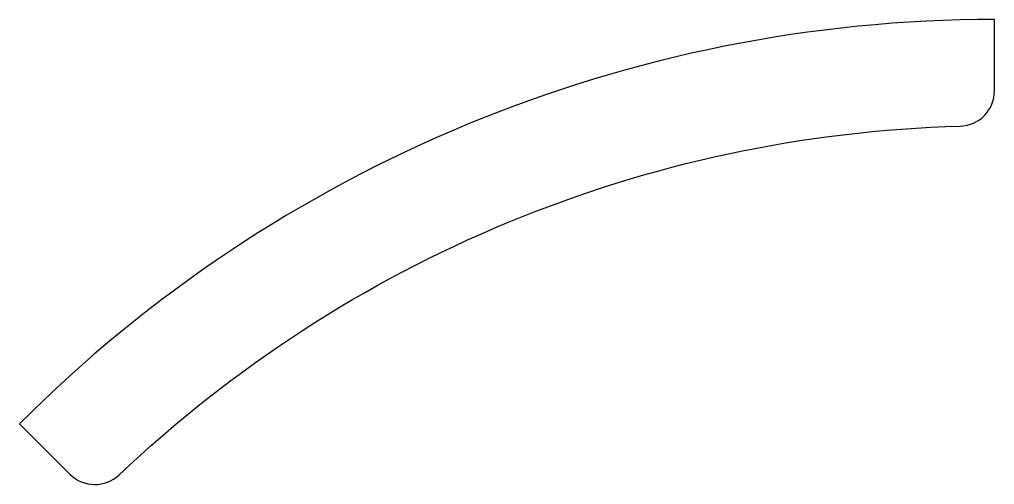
# Model space of a CAD drawing. Header units: inches. Extents: x -3.45 to 0, y 3.23 to 4.88.
import ezdxf

# ---------------------------------------------------------------- set-up
doc = ezdxf.new("R2010")
doc.units = ezdxf.units.IN
doc.header["$MEASUREMENT"] = 0

msp = doc.modelspace()

# ---------------------------------------------------------------- linework, layer by layer
msp.add_lwpolyline([(-0.1216, 4.4984, 0.406319), (0, 4.6233), (0, 4.875, 0.198912), (-3.4471, 3.4471), (-3.2692, 3.2692, 0.406319), (-3.0948, 3.2668, -0.184899)], format="xyb", close=True)

doc.saveas('drawing.dxf')
